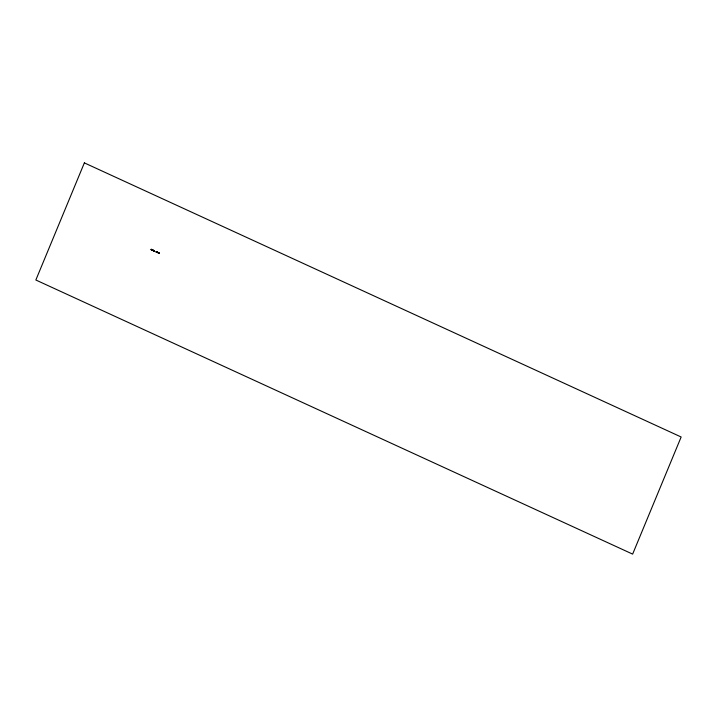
<?xml version="1.0" encoding="UTF-8"?>
<svg xmlns="http://www.w3.org/2000/svg" width="717" height="717" viewBox="0 0 717 717"><rect width="100%" height="100%" fill="white"/><g stroke="black" fill="none" stroke-linecap="round" stroke-linejoin="round"><path stroke-width="1.08" d="M156.091 252.034L156.279 251.568L157.597 252.294L156.1 252.008M159.075 253.406L158.735 252.698M152.506 250.081L151.144 249.453L152.47 250.143M153.062 250.332L154.424 250.959M156.225 251.712L157.561 252.393L156.172 251.837M158.116 252.644L159.479 253.271M153.035 250.403L154.388 251.022M158.09 252.716L159.452 253.343M153.501 250.296L154.128 250.825M84.364 162.884L35.85 280.006L632.636 554.116L681.15 436.994L84.364 162.884M151.224 249.256L151.036 249.713L152.389 250.341L151.224 249.256M153.142 250.134L152.954 250.6L154.307 251.219L153.142 250.134M158.197 252.447L158.009 252.913L159.371 253.54L158.197 252.447"/></g></svg>
